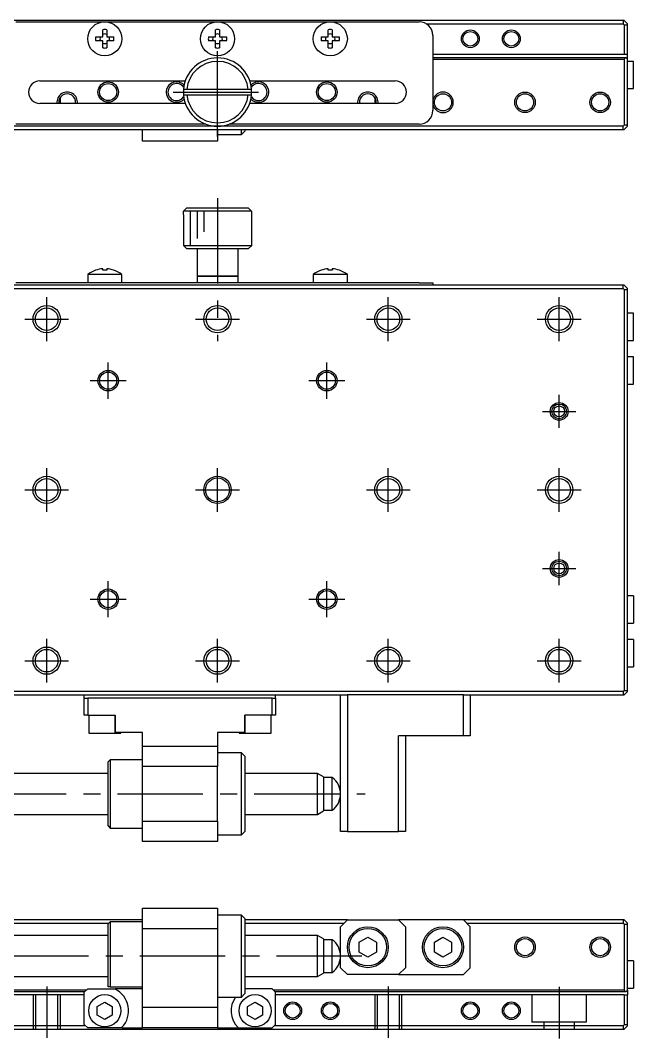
# Model space of a CAD drawing. Extents: x 14 to 364, y 13 to 174.
# Drawn here: x 101.4 to 191.1, y 24.8 to 173.8 of the extents above; entities that cross this region are included whole.
import ezdxf

# ---------------------------------------------------------------- set-up
doc = ezdxf.new("R2010")
doc.units = 0
doc.header["$LTSCALE"] = 10
doc.linetypes.add('CENTER', pattern=[2, 1.25, -0.25, 0.25, -0.25])
doc.linetypes.add('DASHED', pattern=[3.5, 2, -1.5])
doc.layers.get('0').update_dxf_attribs({"linetype": 'CONTINUOUS'})
doc.layers.add('CENTER', color=1, linetype='CENTER')

msp = doc.modelspace()

# ---------------------------------------------------------------- linework, layer by layer
at = {"color": 7, "linetype": 'CONTINUOUS'}
for p, q in [((189.555071, 173.85), (70.855071, 173.85)), ((100.705071, 173.65), (113.705071, 173.65)), ((113.705071, 173.65), (130.205071, 173.65)), ((130.205071, 173.65), (146.705071, 173.65)), ((146.705071, 173.65), (159.705071, 173.65)), ((160.758636, 173.35), (189.555071, 173.35)), ((189.555071, 173.85), (189.555071, 173.35)), ((189.705071, 173.85), (189.555071, 173.85)), ((189.555071, 173.35), (189.705071, 173.2)), ((189.705071, 173.85), (190.205071, 173.35)), ((189.705071, 173.2), (189.705071, 168.85)), ((189.705071, 173.2), (190.205071, 173.2)), ((190.205071, 173.2), (190.205071, 173.35)), ((190.205071, 168.85), (190.205071, 173.2)), ((113.405071, 171.45), (113.405071, 172.466245)), ((114.005071, 172.466245), (114.005071, 171.45)), ((129.905071, 171.45), (129.905071, 172.466245)), ((130.505071, 172.466245), (130.505071, 171.45)), ((146.405071, 171.45), (146.405071, 172.466245)), ((147.005071, 172.466245), (147.005071, 171.45)), ((161.705071, 171.65), (161.705071, 160.65)), ((112.388826, 171.45), (113.405071, 171.45)), ((113.405071, 170.85), (112.388826, 170.85)), ((113.405071, 169.833755), (113.405071, 170.85)), ((114.005071, 171.45), (115.021315, 171.45)), ((115.021315, 170.85), (114.005071, 170.85)), ((114.005071, 170.85), (114.005071, 169.833755)), ((128.888826, 171.45), (129.905071, 171.45)), ((129.905071, 170.85), (128.888826, 170.85)), ((129.905071, 169.833755), (129.905071, 170.85)), ((130.505071, 171.45), (131.521315, 171.45)), ((131.521315, 170.85), (130.505071, 170.85)), ((130.505071, 170.85), (130.505071, 169.833755)), ((145.388826, 171.45), (146.405071, 171.45)), ((146.405071, 170.85), (145.388826, 170.85)), ((146.405071, 169.833755), (146.405071, 170.85)), ((147.005071, 171.45), (148.021315, 171.45)), ((148.021315, 170.85), (147.005071, 170.85)), ((147.005071, 170.85), (147.005071, 169.833755)), ((189.705071, 168.85), (161.705071, 168.85)), ((190.205071, 168.85), (189.705071, 168.85)), ((190.205071, 168.15), (190.205071, 168.85)), ((189.905071, 168.35), (161.705071, 168.35)), ((161.705071, 168.15), (189.705071, 168.15)), ((189.905071, 168.35), (189.705071, 168.15)), ((189.705071, 168.15), (189.705071, 158.5)), ((190.005071, 168.35), (189.905071, 168.35)), ((190.205071, 168.15), (190.005071, 168.35)), ((190.205071, 166.65), (190.205071, 168.15)), ((191.10307, 167.85), (190.205071, 167.85)), ((191.10307, 163.85), (191.10307, 167.85)), ((190.205071, 165.05), (190.205071, 166.65)), ((104.205071, 165), (125.485166, 165)), ((134.924975, 165), (156.205071, 165)), ((190.205071, 158.5), (190.205071, 165.05)), ((125.722884, 163.75), (125.221096, 163.75)), ((125.221096, 162.95), (125.722884, 162.95)), ((134.687257, 163.75), (125.722884, 163.75)), ((125.722884, 162.95), (134.687257, 162.95)), ((135.189045, 163.75), (134.687257, 163.75)), ((134.687257, 162.95), (135.189045, 162.95)), ((190.205071, 163.85), (191.10307, 163.85)), ((125.485166, 161.7), (104.205071, 161.7)), ((156.205071, 161.7), (134.924975, 161.7)), ((130.205071, 158.35), (70.855071, 158.35)), ((128.499198, 158.65), (100.705071, 158.65)), ((189.555071, 158.35), (130.205071, 158.35)), ((159.705071, 158.65), (131.910943, 158.65)), ((189.705071, 158.5), (189.555071, 158.35)), ((189.555071, 157.85), (189.555071, 158.35)), ((190.205071, 158.5), (189.705071, 158.5)), ((189.705071, 157.85), (190.205071, 158.35)), ((190.205071, 158.35), (190.205071, 158.5)), ((70.855071, 157.85), (189.555071, 157.85)), ((119.205071, 156.15), (119.205071, 157.85)), ((130.205071, 157.85), (130.205071, 156.15)), ((130.205071, 157.15), (133.705071, 157.15)), ((133.705071, 157.15), (133.705071, 157.85)), ((133.705071, 157.15), (134.205071, 157.65)), ((134.205071, 157.85), (134.205071, 157.65)), ((134.205071, 157.85), (134.205071, 157.65)), ((189.555071, 157.85), (189.705071, 157.85)), ((130.205071, 156.15), (119.205071, 156.15)), ((125.221096, 145.9), (125.722884, 146.4)), ((125.722884, 146.4), (134.687257, 146.4)), ((134.687257, 146.4), (135.189045, 145.9)), ((125.205071, 145.4), (125.221096, 145.4)), ((125.205071, 145.4), (125.205071, 140.9)), ((125.221096, 145.4), (125.221096, 145.9)), ((135.189045, 145.9), (125.221096, 145.9)), ((135.189045, 145.9), (135.189045, 145.4)), ((135.189045, 145.4), (135.205071, 145.4)), ((135.205071, 140.9), (135.205071, 145.4)), ((125.205071, 140.9), (135.205071, 140.9)), ((125.205071, 140.9), (125.705071, 140.4)), ((134.705071, 140.4), (125.705071, 140.4)), ((127.205071, 140.4), (127.205071, 136.4)), ((133.205071, 136.4), (133.205071, 140.4)), ((134.705071, 140.4), (135.205071, 140.9)), ((112.388826, 137.265302), (112.355071, 137.265302)), ((113.405071, 137.265302), (113.405071, 137.477436)), ((114.005071, 137.265302), (113.405071, 137.265302)), ((114.005071, 137.477436), (114.005071, 137.265302)), ((115.055071, 137.265302), (115.021315, 137.265302)), ((145.388826, 137.265302), (145.355071, 137.265302)), ((146.405071, 137.265302), (146.405071, 137.477436)), ((147.005071, 137.265302), (146.405071, 137.265302)), ((147.005071, 137.477436), (147.005071, 137.265302)), ((148.055071, 137.265302), (148.021315, 137.265302)), ((116.205071, 136.622499), (111.205071, 136.622499)), ((111.205071, 136.622499), (111.205071, 135.4)), ((116.205071, 135.4), (116.205071, 136.622499)), ((127.205071, 136.4), (133.205071, 136.4)), ((133.205071, 136.4), (127.205071, 136.4)), ((127.205071, 136.4), (127.205071, 135.4)), ((133.205071, 135.4), (133.205071, 136.4)), ((149.205071, 136.622499), (144.205071, 136.622499)), ((144.205071, 136.622499), (144.205071, 135.4)), ((149.205071, 135.4), (149.205071, 136.622499)), ((189.555071, 135.1), (70.855071, 135.1)), ((70.855071, 134.6), (189.555071, 134.6)), ((159.705071, 135.4), (100.705071, 135.4)), ((159.705071, 135.4), (161.705071, 135.4)), ((161.705071, 135.4), (161.705071, 135.1)), ((189.555071, 134.6), (189.555071, 135.1)), ((189.705071, 135.1), (189.555071, 135.1)), ((189.555071, 134.6), (189.705071, 134.45)), ((190.205071, 134.6), (189.705071, 135.1)), ((189.705071, 134.45), (190.205071, 134.45)), ((189.705071, 134.45), (189.705071, 75.75)), ((190.205071, 134.45), (190.205071, 134.6)), ((190.205071, 129.8), (190.205071, 134.45)), ((191.10307, 131), (190.205071, 131)), ((190.205071, 128.2), (190.205071, 129.8)), ((191.10307, 127), (191.10307, 131)), ((190.205071, 123.4), (190.205071, 128.2)), ((190.205071, 127), (191.10307, 127)), ((191.10307, 124.6), (190.205071, 124.6)), ((191.10307, 120.6), (191.10307, 124.6)), ((190.205071, 121.8), (190.205071, 123.4)), ((190.205071, 88.4), (190.205071, 121.8)), ((190.205071, 120.6), (191.10307, 120.6)), ((191.10307, 89.6), (190.205071, 89.6)), ((191.10307, 89.6), (191.10307, 85.6)), ((190.205071, 86.8), (190.205071, 88.4)), ((190.205071, 82), (190.205071, 86.8)), ((190.205071, 85.6), (191.10307, 85.6)), ((191.10307, 83.2), (190.205071, 83.2)), ((190.205071, 80.4), (190.205071, 82)), ((191.10307, 83.2), (191.10307, 79.2)), ((190.205071, 75.75), (190.205071, 80.4)), ((190.205071, 79.2), (191.10307, 79.2)), ((189.555071, 75.6), (70.855071, 75.6)), ((70.855071, 75.1), (148.705071, 75.1)), ((110.705071, 74.6), (110.705071, 75.1)), ((110.705071, 72.1), (110.705071, 74.6)), ((110.705071, 74.6), (111.205071, 74.6)), ((111.205071, 74.6), (111.205071, 72.1)), ((138.205071, 74.6), (111.205071, 74.6)), ((138.205071, 72.1), (138.205071, 74.6)), ((138.205071, 74.6), (138.705073, 74.6)), ((138.705073, 74.6), (138.705071, 72.1)), ((138.705073, 74.6), (138.705073, 75.1)), ((148.205071, 55.1), (148.205071, 75.1)), ((148.705071, 75.1), (149.205071, 75.1)), ((149.205071, 75.1), (149.205071, 55.1)), ((166.205071, 75.1), (149.205071, 75.1)), ((166.205071, 69.1), (166.205071, 75.1)), ((166.205071, 75.1), (166.705071, 75.1)), ((166.705071, 75.1), (189.555071, 75.1)), ((167.205071, 75.1), (167.205071, 69.1)), ((189.705071, 75.75), (189.555071, 75.6)), ((189.555071, 75.6), (189.555071, 75.1)), ((189.555071, 75.1), (189.705071, 75.1)), ((189.705071, 75.75), (190.205071, 75.75)), ((189.705071, 75.1), (190.205071, 75.6)), ((190.205071, 75.6), (190.205071, 75.75)), ((111.205071, 72.1), (110.705071, 72.1)), ((111.205071, 72.1), (115.219517, 72.1)), ((111.355071, 72.1), (111.355071, 69.5)), ((115.210416, 69.6), (115.210416, 72.1)), ((115.219517, 72.1), (115.219517, 69.6)), ((134.190624, 69.6), (134.190624, 72.1)), ((138.205071, 72.1), (134.190624, 72.1)), ((134.199725, 72.1), (134.199725, 69.6)), ((138.055071, 69.5), (138.055071, 72.1)), ((138.705071, 72.1), (138.205071, 72.1)), ((111.355071, 69.5), (116.055071, 69.5)), ((115.219517, 69.6), (115.210416, 69.6)), ((119.205071, 69.6), (115.219517, 69.6)), ((116.055071, 69.5), (116.055071, 69.6)), ((119.205071, 67.6), (119.205071, 69.6)), ((134.190624, 69.6), (130.205071, 69.6)), ((130.205071, 69.6), (130.205071, 67.6)), ((133.355071, 69.6), (133.355071, 69.5)), ((133.355071, 69.5), (138.055071, 69.5)), ((134.199725, 69.6), (134.190624, 69.6)), ((166.205071, 69.1), (156.705071, 69.1)), ((156.705071, 55.1), (156.705071, 69.1)), ((157.705071, 69.1), (157.705071, 55.1)), ((167.205071, 69.1), (166.205071, 69.1)), ((119.205071, 64.6), (119.205071, 67.6)), ((119.205071, 67.6), (130.205071, 67.6)), ((130.205071, 67.6), (130.205071, 64.6)), ((114.505071, 65.6), (114.205071, 65.3)), ((119.205071, 65.6), (114.505071, 65.6)), ((114.505071, 65.6), (114.505071, 55.6)), ((133.705071, 66.6), (130.205071, 66.6)), ((134.205071, 66.1), (133.705071, 66.6)), ((133.705071, 54.6), (133.705071, 66.6)), ((134.205071, 66.1), (134.205071, 55.1)), ((114.205071, 63.6), (114.205071, 65.3)), ((114.205071, 55.9), (114.205071, 65.3)), ((130.205071, 64.6), (119.205071, 64.6)), ((119.205071, 56.6), (119.205071, 64.6)), ((130.205071, 56.6), (130.205071, 64.6)), ((114.205071, 63.6), (96.705071, 63.6)), ((144.839045, 63.6), (134.205071, 63.6)), ((145.705071, 63.1), (144.839045, 63.6)), ((144.839045, 57.6), (144.839045, 63.6)), ((145.705071, 63.1), (145.705071, 58.1)), ((147.005071, 63), (145.705071, 63)), ((147.005071, 60.6), (147.005071, 63)), ((147.005071, 58.2), (147.005071, 60.6)), ((145.705071, 58.2), (147.005071, 58.2)), ((96.705071, 57.6), (114.205071, 57.6)), ((114.205071, 55.9), (114.205071, 57.6)), ((134.205071, 57.6), (144.839045, 57.6)), ((144.839045, 57.6), (145.705071, 58.1)), ((114.205071, 55.9), (114.505071, 55.6)), ((114.505071, 55.6), (119.205071, 55.6)), ((119.205071, 56.6), (130.205071, 56.6)), ((119.205071, 53.6), (119.205071, 56.6)), ((130.205071, 56.6), (130.205071, 53.6)), ((130.205071, 54.6), (133.705071, 54.6)), ((133.705071, 54.6), (134.205071, 55.1)), ((149.205071, 55.1), (148.205071, 55.1)), ((149.205071, 55.1), (156.705071, 55.1)), ((157.705071, 55.1), (156.705071, 55.1)), ((130.205071, 53.6), (119.205071, 53.6)), ((119.205071, 43.85), (130.205071, 43.85)), ((119.205071, 40.85), (119.205071, 43.85)), ((130.205071, 43.85), (130.205071, 40.85)), ((119.205071, 42.15), (78.205071, 42.15)), ((114.505071, 41.85), (114.205071, 41.55)), ((114.505071, 41.85), (114.505071, 32.330446)), ((119.205071, 41.85), (114.505071, 41.85)), ((133.705071, 42.85), (130.205071, 42.85)), ((134.205071, 42.35), (133.705071, 42.85)), ((133.705071, 30.85), (133.705071, 42.85)), ((134.205071, 42.35), (134.205071, 31.35)), ((149.205071, 42.15), (134.205071, 42.15)), ((149.205071, 42.15), (148.205071, 41.15)), ((149.205071, 42.15), (156.705071, 42.15)), ((157.705071, 41.15), (156.705071, 42.15)), ((166.205071, 42.15), (156.705071, 42.15)), ((189.555071, 42.15), (166.205071, 42.15)), ((167.205071, 41.15), (166.205071, 42.15)), ((189.555071, 42.15), (189.555071, 41.65)), ((189.705071, 42.15), (189.555071, 42.15)), ((189.705071, 42.15), (190.205071, 41.65)), ((78.205071, 41.65), (114.305071, 41.65)), ((114.205071, 39.85), (114.205071, 41.55)), ((114.205071, 32.3379), (114.205071, 41.55)), ((130.205071, 40.85), (119.205071, 40.85)), ((119.205071, 29.35), (119.205071, 40.85)), ((130.205071, 40.85), (130.205071, 29.35)), ((134.205071, 41.65), (148.705071, 41.65)), ((148.205071, 35.15), (148.205071, 41.15)), ((157.705071, 41.15), (157.705071, 35.15)), ((166.705071, 41.65), (189.555071, 41.65)), ((167.205071, 35.15), (167.205071, 41.15)), ((189.555071, 41.65), (189.705071, 41.5)), ((189.705071, 41.5), (189.705071, 31.85)), ((189.705071, 41.5), (190.205071, 41.5)), ((190.205071, 41.5), (190.205071, 41.65)), ((190.205071, 34.95), (190.205071, 41.5)), ((114.205051, 39.85), (96.700071, 39.85)), ((144.839045, 39.85), (134.20509, 39.85)), ((144.839045, 33.85), (144.839045, 39.85)), ((145.705071, 39.35), (144.839045, 39.85)), ((145.705071, 39.35), (145.705071, 36.85)), ((147.005071, 39.25), (145.705071, 39.25)), ((147.005071, 34.45), (147.005071, 39.25)), ((150.955071, 38.871688), (152.205071, 39.593376)), ((150.955071, 37.428312), (150.955071, 38.871688)), ((152.205071, 39.593376), (153.455071, 38.871688)), ((153.455071, 38.871688), (153.455071, 37.428312)), ((161.955071, 38.871688), (163.205071, 39.593376)), ((161.955071, 37.428312), (161.955071, 38.871688)), ((163.205071, 39.593376), (164.455071, 38.871688)), ((164.455071, 38.871688), (164.455071, 37.428312)), ((152.205071, 36.706624), (150.955071, 37.428312)), ((153.455071, 37.428312), (152.205071, 36.706624)), ((163.205071, 36.706624), (161.955071, 37.428312)), ((164.455071, 37.428312), (163.205071, 36.706624)), ((145.705071, 36.85), (145.705071, 34.35)), ((191.10307, 36.15), (190.205071, 36.15)), ((191.10307, 36.15), (191.10307, 32.15)), ((144.839045, 33.85), (145.705071, 34.35)), ((145.705071, 34.45), (147.005071, 34.45)), ((148.205071, 35.15), (149.205071, 34.15)), ((156.705071, 34.15), (157.705071, 35.15)), ((166.205071, 34.15), (167.205071, 35.15)), ((190.205071, 33.35), (190.205071, 34.95)), ((96.705071, 33.85), (114.205051, 33.85)), ((114.205071, 32.362469), (114.205071, 33.85)), ((134.20509, 33.85), (144.839045, 33.85)), ((156.705071, 34.15), (149.205071, 34.15)), ((156.705071, 34.15), (166.205071, 34.15)), ((190.205071, 31.85), (190.205071, 33.35)), ((111.005071, 31.85), (78.205071, 31.85)), ((78.205071, 31.65), (110.805071, 31.65)), ((111.205071, 32.05), (110.705071, 31.55)), ((110.705071, 26.85), (110.705071, 31.55)), ((111.205071, 32.05), (115.219517, 32.05)), ((114.205071, 32.362469), (114.205071, 32.3379)), ((114.505071, 32.330446), (114.205071, 32.3379)), ((114.505071, 32.330446), (119.205071, 32.330446)), ((115.219517, 32.05), (115.210416, 32.009736)), ((119.205071, 32.05), (115.219517, 32.05)), ((133.705071, 30.85), (134.205071, 31.35)), ((138.205071, 32.05), (134.205071, 32.05)), ((138.705071, 31.55), (138.205071, 32.05)), ((189.705071, 31.85), (138.405071, 31.85)), ((138.605071, 31.65), (189.905071, 31.65)), ((138.705071, 26.85), (138.705071, 31.55)), ((189.705071, 31.85), (189.905071, 31.65)), ((189.905071, 31.65), (190.005071, 31.65)), ((190.005071, 31.65), (190.205071, 31.85)), ((190.205071, 32.15), (191.10307, 32.15)), ((190.205071, 31.85), (190.205071, 31.15)), ((110.705071, 31.15), (78.005071, 31.15)), ((112.605071, 29.485085), (113.705071, 30.120171)), ((113.705071, 30.120171), (114.805071, 29.485085)), ((130.205071, 30.85), (133.705071, 30.85)), ((134.605071, 29.485085), (135.705071, 30.120171)), ((135.705071, 30.120171), (136.805071, 29.485085)), ((189.705071, 31.15), (138.705071, 31.15)), ((189.705071, 31.15), (189.705071, 26.8)), ((189.705071, 31.15), (190.205071, 31.15)), ((190.205071, 26.8), (190.205071, 31.15)), ((112.605071, 28.214915), (112.605071, 29.485085)), ((114.805071, 29.485085), (114.805071, 28.214915)), ((119.205071, 29.35), (130.205071, 29.35)), ((119.205071, 26.35), (119.205071, 29.35)), ((130.205071, 29.35), (130.205071, 26.35)), ((134.605071, 28.214915), (134.605071, 29.485085)), ((136.805071, 29.485085), (136.805071, 28.214915)), ((110.705071, 26.85), (111.205071, 26.35)), ((113.705071, 27.579829), (112.605071, 28.214915)), ((114.805071, 28.214915), (113.705071, 27.579829)), ((135.705071, 27.579829), (134.605071, 28.214915)), ((136.805071, 28.214915), (135.705071, 27.579829)), ((138.205071, 26.35), (138.705071, 26.85)), ((110.905071, 26.65), (70.855071, 26.65)), ((70.855071, 26.15), (189.555071, 26.15)), ((116.252598, 26.35), (111.205071, 26.35)), ((116.223226, 26.419179), (116.252598, 26.35)), ((116.252598, 26.35), (119.205071, 26.35)), ((130.205071, 26.35), (119.205071, 26.35)), ((130.205071, 26.35), (133.157543, 26.35)), ((133.157543, 26.35), (133.186915, 26.419179)), ((133.157543, 26.35), (138.205071, 26.35)), ((189.555071, 26.65), (138.505071, 26.65)), ((189.705071, 26.8), (189.555071, 26.65)), ((189.555071, 26.65), (189.555071, 26.15)), ((189.555071, 26.15), (189.705071, 26.15)), ((190.205071, 26.8), (189.705071, 26.8)), ((190.205071, 26.65), (189.705071, 26.15)), ((190.205071, 26.65), (190.205071, 26.8))]:
    msp.add_line(p, q, dxfattribs=at)
at = {"color": 3, "linetype": 'CONTINUOUS'}
for p, q in [((107.205066, 161.7), (107.205066, 162.599993)), ((153.205076, 162.599993), (153.205076, 161.7)), ((126.205071, 145.9), (126.205071, 140.9)), ((127.205071, 145.9), (127.205071, 141.9)), ((128.205071, 145.9), (128.205071, 142.9))]:
    msp.add_line(p, q, dxfattribs=at)
at = {"color": 1, "linetype": 'CENTER'}
msp.add_line((130.205071, 147.82), (130.205071, 126.9), dxfattribs=at)
at = {"color": 3, "linetype": 'DASHED'}
for p, q in [((103.205076, 31.15), (103.205076, 26.15)), ((103.555071, 31.15), (103.555071, 26.15)), ((106.855071, 26.15), (106.855071, 31.15)), ((107.205066, 26.15), (107.205066, 31.15)), ((153.205076, 31.15), (153.205076, 26.15)), ((153.555071, 31.15), (153.555071, 26.15)), ((156.855071, 26.15), (156.855071, 31.15)), ((157.205066, 26.15), (157.205066, 31.15)), ((176.205071, 31.15), (176.205071, 27.15)), ((184.205071, 27.15), (184.205071, 31.15)), ((184.205071, 27.15), (176.205071, 27.15)), ((177.955071, 27.15), (177.955071, 26.15)), ((182.455071, 26.15), (182.455071, 27.15))]:
    msp.add_line(p, q, dxfattribs=at)
at = {"color": 7, "linetype": 'CONTINUOUS'}
for centre, radius in [((113.705071, 171.15), 2.5), ((130.205071, 171.15), 2.5), ((146.705071, 171.15), 2.5), ((167.205071, 171.15), 1.075), ((173.205071, 171.15), 1.075), ((114.205071, 163.35), 1.25), ((146.205071, 163.35), 1.25), ((163.205071, 161.85), 1.25), ((175.205071, 161.85), 1.25), ((186.205071, 161.85), 1.25), ((105.205071, 130.1), 1.65), ((130.205071, 130.1), 1.65), ((155.205071, 130.1), 1.65), ((180.205071, 130.1), 1.65), ((114.205071, 121.1), 1.25), ((146.205071, 121.1), 1.25), ((180.205071, 116.6), 1.075), ((180.205071, 116.6), 0.8), ((105.205071, 105.1), 1.65), ((130.205071, 105.1), 2), ((130.205071, 105.1), 1.75), ((155.205071, 105.1), 1.65), ((180.205071, 105.1), 1.65), ((180.205071, 93.6), 1.075), ((180.205071, 93.6), 0.8), ((114.205071, 89.1), 1.25), ((146.205071, 89.1), 1.25), ((105.205071, 80.1), 1.65), ((130.205071, 80.1), 1.65), ((155.205071, 80.1), 1.65), ((180.205071, 80.1), 1.65), ((152.205071, 38.15), 3), ((152.205071, 38.15), 2.75), ((163.205071, 38.15), 3), ((163.205071, 38.15), 2.75), ((175.205071, 38.15), 1.25), ((186.205071, 38.15), 1.25), ((113.705071, 28.85), 2.35), ((135.705071, 28.85), 2.35), ((141.205071, 28.85), 1.075), ((146.705071, 28.85), 1.075), ((167.205071, 28.85), 1.075), ((173.205071, 28.85), 1.075)]:
    msp.add_circle(centre, radius, dxfattribs=at)
at = {"color": 3, "linetype": 'CONTINUOUS'}
for centre, radius in [((167.205071, 171.15), 1.3), ((173.205071, 171.15), 1.3), ((114.205071, 163.35), 1.5), ((146.205071, 163.35), 1.5), ((175.205071, 161.85), 1.5), ((186.205071, 161.85), 1.5), ((105.205071, 130.1), 2), ((130.205071, 130.1), 2), ((155.205071, 130.1), 2), ((180.205071, 130.1), 2), ((114.205071, 121.1), 1.5), ((146.205071, 121.1), 1.5), ((180.205071, 116.6), 1.3), ((105.205071, 105.1), 2), ((155.205071, 105.1), 2), ((180.205071, 105.1), 2), ((180.205071, 93.6), 1.3), ((114.205071, 89.1), 1.5), ((146.205071, 89.1), 1.5), ((105.205071, 80.1), 2), ((130.205071, 80.1), 2), ((155.205071, 80.1), 2), ((180.205071, 80.1), 2), ((175.205071, 38.15), 1.5), ((186.205071, 38.15), 1.5), ((141.205071, 28.85), 1.3), ((146.705071, 28.85), 1.3), ((167.205071, 28.85), 1.3), ((173.205071, 28.85), 1.3)]:
    msp.add_circle(centre, radius, dxfattribs=at)
at = {"color": 7, "linetype": 'CONTINUOUS'}
for centre, radius, start, end in [((159.705071, 171.65), 2, 0, 90), ((113.705071, 171.15), 1.35, 77.160412, 102.839588), ((113.705071, 171.15), 0.708484, 64.948092, 115.051908), ((130.205071, 171.15), 1.35, 77.160412, 102.839588), ((130.205071, 171.15), 0.708484, 64.948092, 115.051908), ((146.705071, 171.15), 1.35, 77.160412, 102.839588), ((146.705071, 171.15), 0.708484, 64.948092, 115.051908), ((113.705071, 171.15), 1.35, 167.160412, 192.839588), ((113.705071, 171.15), 0.708484, 154.948092, 205.051908), ((113.705071, 171.15), 0.708484, 244.948092, 295.051908), ((113.705071, 171.15), 0.708484, 334.948092, 25.051908), ((113.705071, 171.15), 1.35, 347.160412, 12.839588), ((130.205071, 171.15), 1.35, 167.160412, 192.839588), ((130.205071, 171.15), 0.708484, 154.948092, 205.051908), ((130.205071, 171.15), 0.708484, 244.948092, 295.051908), ((130.205071, 171.15), 0.708484, 334.948092, 25.051908), ((130.205071, 171.15), 1.35, 347.160412, 12.839588), ((146.705071, 171.15), 1.35, 167.160412, 192.839588), ((146.705071, 171.15), 0.708484, 154.948092, 205.051908), ((146.705071, 171.15), 0.708484, 244.948092, 295.051908), ((146.705071, 171.15), 0.708484, 334.948092, 25.051908), ((146.705071, 171.15), 1.35, 347.160412, 12.839588), ((113.705071, 171.15), 1.35, 257.160412, 282.839588), ((130.205071, 171.15), 1.35, 257.160412, 282.839588), ((146.705071, 171.15), 1.35, 257.160412, 282.839588), ((130.205071, 163.35), 5, 4.588566, 175.411434), ((130.205071, 163.35), 4.5, 5.099689, 174.900311), ((104.205071, 163.35), 1.65, 90, 270), ((124.205071, 163.35), 1.25, 33.12294, 270), ((136.205071, 163.35), 1.25, 270, 146.87706), ((156.205071, 163.35), 1.65, 270, 90), ((108.205071, 161.85), 1.25, 353.107897, 186.892103), ((124.205071, 163.35), 1.25, 270, 326.87706), ((130.205071, 163.35), 5, 175.411434, 184.588566), ((130.205071, 163.35), 5, 184.588566, 355.411434), ((130.205071, 163.35), 4.5, 185.099689, 354.900311), ((136.205071, 163.35), 1.25, 213.12294, 270), ((130.205071, 163.35), 5, 355.411434, 4.588566), ((152.205071, 161.85), 1.25, 353.107897, 186.892103), ((159.705071, 160.65), 2, 270, 0), ((113.705071, 133.5), 4, 109.724634, 128.682187), ((113.705071, 133.5), 3.988734, 94.313394, 109.268203), ((113.705071, 133.5), 3.988734, 70.731797, 85.686606), ((113.705071, 133.5), 4, 51.317813, 70.275366), ((146.705071, 133.5), 4, 109.724634, 128.682187), ((146.705071, 133.5), 3.988734, 94.313394, 109.268203), ((146.705071, 133.5), 3.988734, 70.731797, 85.686606), ((146.705071, 133.5), 4, 51.317813, 70.275366), ((145.205071, 60.6), 3, 0, 53.130102), ((145.205071, 60.6), 3, 306.869898, 0), ((145.205071, 36.85), 3, 0, 53.130102), ((145.205071, 36.85), 3, 306.869898, 0), ((113.705071, 28.85), 3.5, 316.010986, 64.526172), ((135.705071, 28.85), 3.5, 145.150096, 223.989014)]:
    msp.add_arc(centre, radius, start, end, dxfattribs=at)
at = {"color": 3, "linetype": 'CONTINUOUS'}
for centre, start, end in [((124.205071, 163.35), 42.598813, 270), ((136.205071, 163.35), 270, 137.401187), ((108.205071, 161.85), 354.26083, 185.73917), ((152.205071, 161.85), 354.26083, 185.73917), ((163.205071, 161.85), 270, 180), ((124.205071, 163.35), 270, 317.401187), ((136.205071, 163.35), 222.598813, 270), ((163.205071, 161.85), 180, 270)]:
    msp.add_arc(centre, 1.5, start, end, dxfattribs=at)
at = {"layer": 'CENTER', "color": 1, "linetype": 'CENTER'}
for p, q in [((130.205071, 156.85), (130.205071, 169.85)), ((123.705071, 163.35), (136.705071, 163.35)), ((105.205071, 126.9), (105.205071, 133.3)), ((155.205071, 126.9), (155.205071, 133.3)), ((180.205071, 126.9), (180.205071, 133.3)), ((102.005071, 130.1), (108.405071, 130.1)), ((127.005071, 130.1), (133.405071, 130.1)), ((152.005071, 130.1), (158.405071, 130.1)), ((177.005071, 130.1), (183.405071, 130.1)), ((114.205071, 118.45), (114.205071, 123.75)), ((146.205071, 118.45), (146.205071, 123.75)), ((111.555071, 121.1), (116.855071, 121.1)), ((143.555071, 121.1), (148.855071, 121.1)), ((180.205071, 114.17), (180.205071, 119.03)), ((177.775071, 116.6), (182.635071, 116.6)), ((105.205071, 101.9), (105.205071, 108.3)), ((130.205071, 101.9), (130.205071, 108.3)), ((155.205071, 101.9), (155.205071, 108.3)), ((180.205071, 101.9), (180.205071, 108.3)), ((102.005071, 105.1), (108.405071, 105.1)), ((127.005071, 105.1), (133.405071, 105.1)), ((152.005071, 105.1), (158.405071, 105.1)), ((177.005071, 105.1), (183.405071, 105.1)), ((180.205071, 91.17), (180.205071, 96.03)), ((177.775071, 93.6), (182.635071, 93.6)), ((114.205071, 86.45), (114.205071, 91.75)), ((146.205071, 86.45), (146.205071, 91.75)), ((111.555071, 89.1), (116.855071, 89.1)), ((143.555071, 89.1), (148.855071, 89.1)), ((105.205071, 76.9), (105.205071, 83.3)), ((130.205071, 76.9), (130.205071, 83.3)), ((155.205071, 76.9), (155.205071, 83.3)), ((180.205071, 76.9), (180.205071, 83.3)), ((102.005071, 80.1), (108.405071, 80.1)), ((127.005071, 80.1), (133.405071, 80.1)), ((152.005071, 80.1), (158.405071, 80.1)), ((177.005071, 80.1), (183.405071, 80.1)), ((55.58, 60.6), (151.83, 60.6)), ((151.34, 36.85), (55.46, 36.85)), ((105.205071, 32.4), (105.205071, 24.9)), ((155.205071, 32.4), (155.205071, 24.9)), ((180.205071, 32.35), (180.205071, 24.76))]:
    msp.add_line(p, q, dxfattribs=at)

doc.saveas('drawing.dxf')
